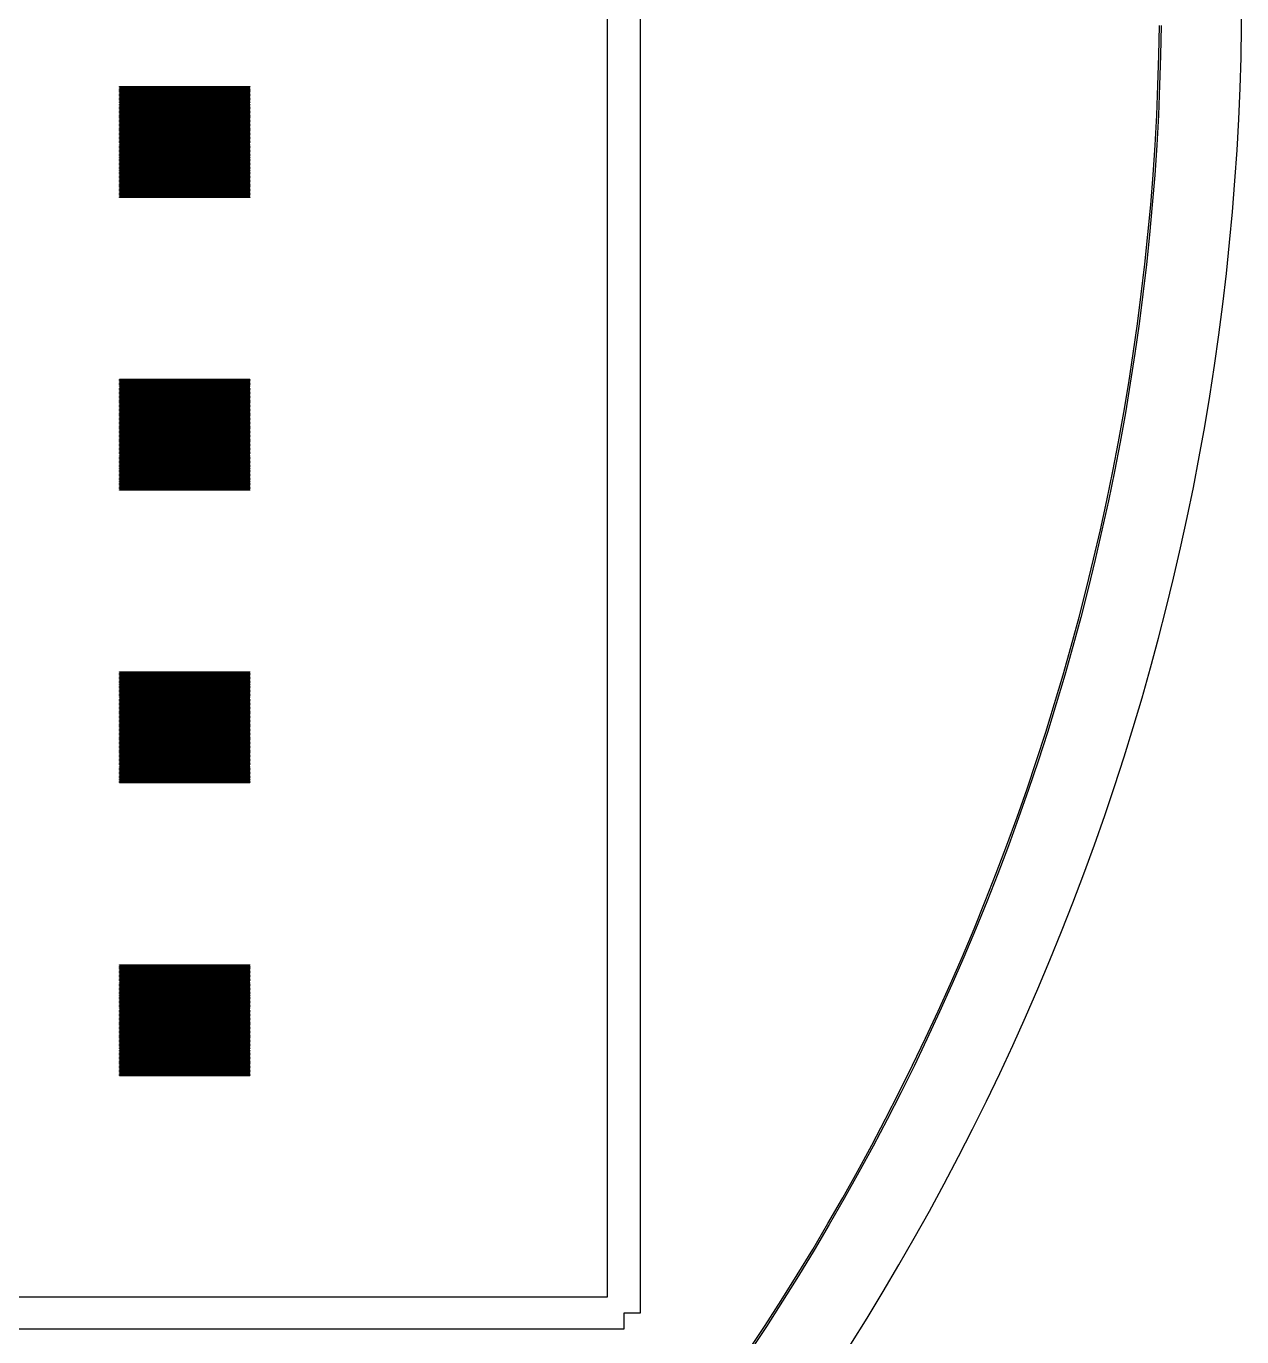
# Model space of a CAD drawing. Extents: x -18 to 132, y -42 to 114.
# Drawn here: x 94.13 to 131.5, y -5.23 to 35.06 of the extents above; entities that cross this region are included whole.
import ezdxf

# ---------------------------------------------------------------- set-up
doc = ezdxf.new("R2010")
doc.units = 0

msp = doc.modelspace()

# ---------------------------------------------------------------- linework, layer by layer
for p, q in [((113, 76.5), (113, -4.5)), ((112, -4), (112, 76)), ((131.494, 35.049), (131.5, 36)), ((128.952, 34.16), (128.969, 35.08)), ((129.019, 35.0793), (129.002, 34.1588)), ((131.477, 34.0981), (131.494, 35.049)), ((128.924, 33.2404), (128.952, 34.16)), ((129.002, 34.1588), (128.974, 33.2385)), ((131.447, 33.1474), (131.477, 34.0981)), ((97, 33.195), (97, 33.205)), ((97, 33.205), (101, 33.205)), ((101, 33.195), (97, 33.195)), ((97, 33.155), (97, 33.165)), ((97, 33.165), (101, 33.165)), ((101, 33.155), (97, 33.155)), ((97, 33.115), (97, 33.125)), ((97, 33.125), (101, 33.125)), ((101, 33.115), (97, 33.115)), ((97, 33.075), (97, 33.085)), ((97, 33.085), (101, 33.085)), ((101, 33.075), (97, 33.075)), ((97, 33.035), (97, 33.045)), ((97, 33.045), (101, 33.045)), ((101, 33.205), (101, 33.195)), ((101, 33.165), (101, 33.155)), ((101, 33.125), (101, 33.115)), ((101, 33.085), (101, 33.075)), ((101, 33.045), (101, 33.035)), ((128.885, 32.3212), (128.924, 33.2404)), ((128.974, 33.2385), (128.935, 32.3187)), ((131.407, 32.1973), (131.447, 33.1474)), ((101, 33.035), (97, 33.035)), ((97, 32.995), (97, 33.005)), ((97, 33.005), (101, 33.005)), ((101, 32.995), (97, 32.995)), ((97, 32.955), (97, 32.965)), ((97, 32.965), (101, 32.965)), ((101, 32.955), (97, 32.955)), ((97, 32.915), (97, 32.925)), ((97, 32.925), (101, 32.925)), ((101, 32.915), (97, 32.915)), ((97, 32.875), (97, 32.885)), ((97, 32.885), (101, 32.885)), ((101, 32.875), (97, 32.875)), ((97, 32.835), (97, 32.845)), ((97, 32.845), (101, 32.845)), ((101, 32.835), (97, 32.835)), ((97, 32.795), (97, 32.805)), ((97, 32.805), (101, 32.805)), ((101, 32.795), (97, 32.795)), ((97, 32.755), (97, 32.765)), ((97, 32.765), (101, 32.765)), ((101, 32.755), (97, 32.755)), ((97, 32.715), (97, 32.725)), ((97, 32.725), (101, 32.725)), ((101, 32.715), (97, 32.715)), ((97, 32.675), (97, 32.685)), ((97, 32.685), (101, 32.685)), ((101, 32.675), (97, 32.675)), ((97, 32.635), (97, 32.645)), ((97, 32.645), (101, 32.645)), ((101, 32.635), (97, 32.635)), ((101, 33.005), (101, 32.995)), ((101, 32.965), (101, 32.955)), ((101, 32.925), (101, 32.915)), ((101, 32.885), (101, 32.875)), ((101, 32.845), (101, 32.835)), ((101, 32.805), (101, 32.795)), ((101, 32.765), (101, 32.755)), ((101, 32.725), (101, 32.715)), ((101, 32.685), (101, 32.675)), ((101, 32.645), (101, 32.635)), ((97, 32.595), (97, 32.605)), ((97, 32.605), (101, 32.605)), ((101, 32.595), (97, 32.595)), ((97, 32.555), (97, 32.565)), ((97, 32.565), (101, 32.565)), ((101, 32.555), (97, 32.555)), ((97, 32.515), (97, 32.525)), ((97, 32.525), (101, 32.525)), ((101, 32.515), (97, 32.515)), ((97, 32.475), (97, 32.485)), ((97, 32.485), (101, 32.485)), ((101, 32.475), (97, 32.475)), ((97, 32.435), (97, 32.445)), ((97, 32.445), (101, 32.445)), ((101, 32.435), (97, 32.435)), ((97, 32.395), (97, 32.405)), ((97, 32.405), (101, 32.405)), ((101, 32.395), (97, 32.395)), ((97, 32.355), (97, 32.365)), ((97, 32.365), (101, 32.365)), ((101, 32.355), (97, 32.355)), ((97, 32.315), (97, 32.325)), ((97, 32.325), (101, 32.325)), ((101, 32.315), (97, 32.315)), ((97, 32.275), (97, 32.285)), ((97, 32.285), (101, 32.285)), ((101, 32.275), (97, 32.275)), ((97, 32.235), (97, 32.245)), ((97, 32.245), (101, 32.245)), ((101, 32.235), (97, 32.235)), ((101, 32.605), (101, 32.595)), ((101, 32.565), (101, 32.555)), ((101, 32.525), (101, 32.515)), ((101, 32.485), (101, 32.475)), ((101, 32.445), (101, 32.435)), ((101, 32.405), (101, 32.395)), ((101, 32.365), (101, 32.355)), ((101, 32.325), (101, 32.315)), ((101, 32.285), (101, 32.275)), ((101, 32.245), (101, 32.235)), ((128.834, 31.4025), (128.885, 32.3212)), ((128.935, 32.3187), (128.884, 31.3994)), ((97, 32.195), (97, 32.205)), ((97, 32.205), (101, 32.205)), ((101, 32.195), (97, 32.195)), ((97, 32.155), (97, 32.165)), ((97, 32.165), (101, 32.165)), ((101, 32.155), (97, 32.155)), ((97, 32.115), (97, 32.125)), ((97, 32.125), (101, 32.125)), ((101, 32.115), (97, 32.115)), ((97, 32.075), (97, 32.085)), ((97, 32.085), (101, 32.085)), ((101, 32.075), (97, 32.075)), ((97, 32.035), (97, 32.045)), ((97, 32.045), (101, 32.045)), ((101, 32.035), (97, 32.035)), ((97, 31.995), (97, 32.005)), ((97, 32.005), (101, 32.005)), ((101, 31.995), (97, 31.995)), ((97, 31.955), (97, 31.965)), ((97, 31.965), (101, 31.965)), ((101, 31.955), (97, 31.955)), ((97, 31.915), (97, 31.925)), ((97, 31.925), (101, 31.925)), ((101, 31.915), (97, 31.915)), ((97, 31.875), (97, 31.885)), ((97, 31.885), (101, 31.885)), ((101, 31.875), (97, 31.875)), ((97, 31.835), (97, 31.845)), ((97, 31.845), (101, 31.845)), ((101, 31.835), (97, 31.835)), ((101, 32.205), (101, 32.195)), ((101, 32.165), (101, 32.155)), ((101, 32.125), (101, 32.115)), ((101, 32.085), (101, 32.075)), ((101, 32.045), (101, 32.035)), ((101, 32.005), (101, 31.995)), ((101, 31.965), (101, 31.955)), ((101, 31.925), (101, 31.915)), ((101, 31.885), (101, 31.875)), ((101, 31.845), (101, 31.835)), ((131.354, 31.2477), (131.407, 32.1973)), ((97, 31.795), (97, 31.805)), ((97, 31.805), (101, 31.805)), ((101, 31.795), (97, 31.795)), ((97, 31.755), (97, 31.765)), ((97, 31.765), (101, 31.765)), ((101, 31.755), (97, 31.755)), ((97, 31.715), (97, 31.725)), ((97, 31.725), (101, 31.725)), ((101, 31.715), (97, 31.715)), ((97, 31.675), (97, 31.685)), ((97, 31.685), (101, 31.685)), ((101, 31.675), (97, 31.675)), ((97, 31.635), (97, 31.645)), ((97, 31.645), (101, 31.645)), ((101, 31.635), (97, 31.635)), ((97, 31.595), (97, 31.605)), ((97, 31.605), (101, 31.605)), ((101, 31.595), (97, 31.595)), ((97, 31.555), (97, 31.565)), ((97, 31.565), (101, 31.565)), ((101, 31.555), (97, 31.555)), ((97, 31.515), (97, 31.525)), ((97, 31.525), (101, 31.525)), ((101, 31.515), (97, 31.515)), ((97, 31.475), (97, 31.485)), ((97, 31.485), (101, 31.485)), ((101, 31.475), (97, 31.475)), ((97, 31.435), (97, 31.445)), ((97, 31.445), (101, 31.445)), ((101, 31.435), (97, 31.435)), ((101, 31.805), (101, 31.795)), ((101, 31.765), (101, 31.755)), ((101, 31.725), (101, 31.715)), ((101, 31.685), (101, 31.675)), ((101, 31.645), (101, 31.635)), ((101, 31.605), (101, 31.595)), ((101, 31.565), (101, 31.555)), ((101, 31.525), (101, 31.515)), ((101, 31.485), (101, 31.475)), ((101, 31.445), (101, 31.435)), ((97, 31.395), (97, 31.405)), ((97, 31.405), (101, 31.405)), ((101, 31.395), (97, 31.395)), ((97, 31.355), (97, 31.365)), ((97, 31.365), (101, 31.365)), ((101, 31.355), (97, 31.355)), ((97, 31.315), (97, 31.325)), ((97, 31.325), (101, 31.325)), ((101, 31.315), (97, 31.315)), ((97, 31.275), (97, 31.285)), ((97, 31.285), (101, 31.285)), ((101, 31.275), (97, 31.275)), ((97, 31.235), (97, 31.245)), ((97, 31.245), (101, 31.245)), ((101, 31.235), (97, 31.235)), ((97, 31.195), (97, 31.205)), ((97, 31.205), (101, 31.205)), ((101, 31.195), (97, 31.195)), ((97, 31.155), (97, 31.165)), ((97, 31.165), (101, 31.165)), ((101, 31.155), (97, 31.155)), ((97, 31.115), (97, 31.125)), ((97, 31.125), (101, 31.125)), ((101, 31.115), (97, 31.115)), ((97, 31.075), (97, 31.085)), ((97, 31.085), (101, 31.085)), ((101, 31.075), (97, 31.075)), ((97, 31.035), (97, 31.045)), ((97, 31.045), (101, 31.045)), ((101, 31.035), (97, 31.035)), ((101, 31.405), (101, 31.395)), ((101, 31.365), (101, 31.355)), ((101, 31.325), (101, 31.315)), ((101, 31.285), (101, 31.275)), ((101, 31.245), (101, 31.235)), ((101, 31.205), (101, 31.195)), ((101, 31.165), (101, 31.155)), ((101, 31.125), (101, 31.115)), ((101, 31.085), (101, 31.075)), ((101, 31.045), (101, 31.035)), ((128.772, 30.4845), (128.834, 31.4025)), ((128.884, 31.3994), (128.822, 30.4808)), ((131.29, 30.2988), (131.354, 31.2477)), ((97, 30.995), (97, 31.005)), ((97, 31.005), (101, 31.005)), ((101, 30.995), (97, 30.995)), ((97, 30.955), (97, 30.965)), ((97, 30.965), (101, 30.965)), ((101, 30.955), (97, 30.955)), ((97, 30.915), (97, 30.925)), ((97, 30.925), (101, 30.925)), ((101, 30.915), (97, 30.915)), ((97, 30.875), (97, 30.885)), ((97, 30.885), (101, 30.885)), ((101, 30.875), (97, 30.875)), ((97, 30.835), (97, 30.845)), ((97, 30.845), (101, 30.845)), ((101, 30.835), (97, 30.835)), ((97, 30.795), (97, 30.805)), ((97, 30.805), (101, 30.805)), ((101, 30.795), (97, 30.795)), ((97, 30.755), (97, 30.765)), ((97, 30.765), (101, 30.765)), ((101, 30.755), (97, 30.755)), ((97, 30.715), (97, 30.725)), ((97, 30.725), (101, 30.725)), ((101, 30.715), (97, 30.715)), ((97, 30.675), (97, 30.685)), ((97, 30.685), (101, 30.685)), ((101, 30.675), (97, 30.675)), ((97, 30.635), (97, 30.645)), ((97, 30.645), (101, 30.645)), ((101, 30.635), (97, 30.635)), ((101, 31.005), (101, 30.995)), ((101, 30.965), (101, 30.955)), ((101, 30.925), (101, 30.915)), ((101, 30.885), (101, 30.875)), ((101, 30.845), (101, 30.835)), ((101, 30.805), (101, 30.795)), ((101, 30.765), (101, 30.755)), ((101, 30.725), (101, 30.715)), ((101, 30.685), (101, 30.675)), ((101, 30.645), (101, 30.635)), ((97, 30.595), (97, 30.605)), ((97, 30.605), (101, 30.605)), ((101, 30.595), (97, 30.595)), ((97, 30.555), (97, 30.565)), ((97, 30.565), (101, 30.565)), ((101, 30.555), (97, 30.555)), ((97, 30.515), (97, 30.525)), ((97, 30.525), (101, 30.525)), ((101, 30.515), (97, 30.515)), ((97, 30.475), (97, 30.485)), ((97, 30.485), (101, 30.485)), ((101, 30.475), (97, 30.475)), ((97, 30.435), (97, 30.445)), ((97, 30.445), (101, 30.445)), ((101, 30.435), (97, 30.435)), ((97, 30.395), (97, 30.405)), ((97, 30.405), (101, 30.405)), ((101, 30.395), (97, 30.395)), ((97, 30.355), (97, 30.365)), ((97, 30.365), (101, 30.365)), ((101, 30.355), (97, 30.355)), ((97, 30.315), (97, 30.325)), ((97, 30.325), (101, 30.325)), ((101, 30.315), (97, 30.315)), ((97, 30.275), (97, 30.285)), ((97, 30.285), (101, 30.285)), ((101, 30.275), (97, 30.275)), ((97, 30.235), (97, 30.245)), ((97, 30.245), (101, 30.245)), ((101, 30.235), (97, 30.235)), ((101, 30.605), (101, 30.595)), ((101, 30.565), (101, 30.555)), ((101, 30.525), (101, 30.515)), ((101, 30.485), (101, 30.475)), ((101, 30.445), (101, 30.435)), ((101, 30.405), (101, 30.395)), ((101, 30.365), (101, 30.355)), ((101, 30.325), (101, 30.315)), ((101, 30.285), (101, 30.275)), ((101, 30.245), (101, 30.235)), ((128.699, 29.5674), (128.772, 30.4845)), ((128.822, 30.4808), (128.748, 29.5631)), ((131.214, 29.3507), (131.29, 30.2988)), ((97, 30.195), (97, 30.205)), ((97, 30.205), (101, 30.205)), ((101, 30.195), (97, 30.195)), ((97, 30.155), (97, 30.165)), ((97, 30.165), (101, 30.165)), ((101, 30.155), (97, 30.155)), ((97, 30.115), (97, 30.125)), ((97, 30.125), (101, 30.125)), ((101, 30.115), (97, 30.115)), ((97, 30.075), (97, 30.085)), ((97, 30.085), (101, 30.085)), ((101, 30.075), (97, 30.075)), ((97, 30.035), (97, 30.045)), ((97, 30.045), (101, 30.045)), ((101, 30.035), (97, 30.035)), ((97, 29.995), (97, 30.005)), ((97, 30.005), (101, 30.005)), ((101, 29.995), (97, 29.995)), ((97, 29.955), (97, 29.965)), ((97, 29.965), (101, 29.965)), ((101, 29.955), (97, 29.955)), ((97, 29.915), (97, 29.925)), ((97, 29.925), (101, 29.925)), ((101, 29.915), (97, 29.915)), ((97, 29.875), (97, 29.885)), ((97, 29.885), (101, 29.885)), ((101, 29.875), (97, 29.875)), ((97, 29.835), (97, 29.845)), ((97, 29.845), (101, 29.845)), ((101, 29.835), (97, 29.835)), ((101, 30.205), (101, 30.195)), ((101, 30.165), (101, 30.155)), ((101, 30.125), (101, 30.115)), ((101, 30.085), (101, 30.075)), ((101, 30.045), (101, 30.035)), ((101, 30.005), (101, 29.995)), ((101, 29.965), (101, 29.955)), ((101, 29.925), (101, 29.915)), ((101, 29.885), (101, 29.875)), ((101, 29.845), (101, 29.835)), ((97, 29.795), (97, 29.805)), ((97, 29.805), (101, 29.805)), ((101, 29.795), (97, 29.795)), ((101, 29.805), (101, 29.795)), ((128.614, 28.6512), (128.699, 29.5674)), ((128.748, 29.5631), (128.664, 28.6463)), ((131.127, 28.4037), (131.214, 29.3507)), ((128.518, 27.7361), (128.614, 28.6512)), ((128.664, 28.6463), (128.568, 27.7306)), ((131.028, 27.4578), (131.127, 28.4037)), ((128.411, 26.8223), (128.518, 27.7361)), ((128.568, 27.7306), (128.461, 26.8161)), ((130.917, 26.5132), (131.028, 27.4578)), ((128.293, 25.9098), (128.411, 26.8223)), ((128.461, 26.8161), (128.342, 25.9031)), ((130.795, 25.57), (130.917, 26.5132)), ((128.163, 24.9989), (128.293, 25.9098)), ((128.342, 25.9031), (128.213, 24.9915)), ((130.661, 24.6284), (130.795, 25.57)), ((128.023, 24.0896), (128.163, 24.9989)), ((128.213, 24.9915), (128.072, 24.0817)), ((130.516, 23.6885), (130.661, 24.6284)), ((97, 24.195), (97, 24.205)), ((97, 24.205), (101, 24.205)), ((101, 24.195), (97, 24.195)), ((101, 24.205), (101, 24.195)), ((97, 24.155), (97, 24.165)), ((97, 24.165), (101, 24.165)), ((101, 24.155), (97, 24.155)), ((97, 24.115), (97, 24.125)), ((97, 24.125), (101, 24.125)), ((101, 24.115), (97, 24.115)), ((97, 24.075), (97, 24.085)), ((97, 24.085), (101, 24.085)), ((101, 24.075), (97, 24.075)), ((97, 24.035), (97, 24.045)), ((97, 24.045), (101, 24.045)), ((101, 24.035), (97, 24.035)), ((97, 23.995), (97, 24.005)), ((97, 24.005), (101, 24.005)), ((101, 23.995), (97, 23.995)), ((97, 23.955), (97, 23.965)), ((97, 23.965), (101, 23.965)), ((101, 23.955), (97, 23.955)), ((97, 23.915), (97, 23.925)), ((97, 23.925), (101, 23.925)), ((101, 23.915), (97, 23.915)), ((97, 23.875), (97, 23.885)), ((97, 23.885), (101, 23.885)), ((101, 23.875), (97, 23.875)), ((97, 23.835), (97, 23.845)), ((97, 23.845), (101, 23.845)), ((101, 23.835), (97, 23.835)), ((97, 23.795), (97, 23.805)), ((97, 23.805), (101, 23.805)), ((101, 23.795), (97, 23.795)), ((101, 24.165), (101, 24.155)), ((101, 24.125), (101, 24.115)), ((101, 24.085), (101, 24.075)), ((101, 24.045), (101, 24.035)), ((101, 24.005), (101, 23.995)), ((101, 23.965), (101, 23.955)), ((101, 23.925), (101, 23.915)), ((101, 23.885), (101, 23.875)), ((101, 23.845), (101, 23.835)), ((101, 23.805), (101, 23.795)), ((127.871, 23.1821), (128.023, 24.0896)), ((128.072, 24.0817), (127.92, 23.1736)), ((97, 23.755), (97, 23.765)), ((97, 23.765), (101, 23.765)), ((101, 23.755), (97, 23.755)), ((97, 23.715), (97, 23.725)), ((97, 23.725), (101, 23.725)), ((101, 23.715), (97, 23.715)), ((97, 23.675), (97, 23.685)), ((97, 23.685), (101, 23.685)), ((101, 23.675), (97, 23.675)), ((97, 23.635), (97, 23.645)), ((97, 23.645), (101, 23.645)), ((101, 23.635), (97, 23.635)), ((97, 23.595), (97, 23.605)), ((97, 23.605), (101, 23.605)), ((101, 23.595), (97, 23.595)), ((97, 23.555), (97, 23.565)), ((97, 23.565), (101, 23.565)), ((101, 23.555), (97, 23.555)), ((97, 23.515), (97, 23.525)), ((97, 23.525), (101, 23.525)), ((101, 23.515), (97, 23.515)), ((97, 23.475), (97, 23.485)), ((97, 23.485), (101, 23.485)), ((101, 23.475), (97, 23.475)), ((97, 23.435), (97, 23.445)), ((97, 23.445), (101, 23.445)), ((101, 23.435), (97, 23.435)), ((97, 23.395), (97, 23.405)), ((97, 23.405), (101, 23.405)), ((101, 23.395), (97, 23.395)), ((101, 23.765), (101, 23.755)), ((101, 23.725), (101, 23.715)), ((101, 23.685), (101, 23.675)), ((101, 23.645), (101, 23.635)), ((101, 23.605), (101, 23.595)), ((101, 23.565), (101, 23.555)), ((101, 23.525), (101, 23.515)), ((101, 23.485), (101, 23.475)), ((101, 23.445), (101, 23.435)), ((101, 23.405), (101, 23.395)), ((130.359, 22.7505), (130.516, 23.6885)), ((97, 23.355), (97, 23.365)), ((97, 23.365), (101, 23.365)), ((101, 23.355), (97, 23.355)), ((97, 23.315), (97, 23.325)), ((97, 23.325), (101, 23.325)), ((101, 23.315), (97, 23.315)), ((97, 23.275), (97, 23.285)), ((97, 23.285), (101, 23.285)), ((101, 23.275), (97, 23.275)), ((97, 23.235), (97, 23.245)), ((97, 23.245), (101, 23.245)), ((101, 23.235), (97, 23.235)), ((97, 23.195), (97, 23.205)), ((97, 23.205), (101, 23.205)), ((101, 23.195), (97, 23.195)), ((97, 23.155), (97, 23.165)), ((97, 23.165), (101, 23.165)), ((101, 23.155), (97, 23.155)), ((97, 23.115), (97, 23.125)), ((97, 23.125), (101, 23.125)), ((101, 23.115), (97, 23.115)), ((97, 23.075), (97, 23.085)), ((97, 23.085), (101, 23.085)), ((101, 23.075), (97, 23.075)), ((97, 23.035), (97, 23.045)), ((97, 23.045), (101, 23.045)), ((101, 23.035), (97, 23.035)), ((97, 22.995), (97, 23.005)), ((97, 23.005), (101, 23.005)), ((101, 22.995), (97, 22.995)), ((97, 22.955), (97, 22.965)), ((97, 22.965), (101, 22.965)), ((101, 23.365), (101, 23.355)), ((101, 23.325), (101, 23.315)), ((101, 23.285), (101, 23.275)), ((101, 23.245), (101, 23.235)), ((101, 23.205), (101, 23.195)), ((101, 23.165), (101, 23.155)), ((101, 23.125), (101, 23.115)), ((101, 23.085), (101, 23.075)), ((101, 23.045), (101, 23.035)), ((101, 23.005), (101, 22.995)), ((101, 22.965), (101, 22.955)), ((127.708, 22.2766), (127.871, 23.1821)), ((127.92, 23.1736), (127.757, 22.2674)), ((101, 22.955), (97, 22.955)), ((97, 22.915), (97, 22.925)), ((97, 22.925), (101, 22.925)), ((101, 22.915), (97, 22.915)), ((97, 22.875), (97, 22.885)), ((97, 22.885), (101, 22.885)), ((101, 22.875), (97, 22.875)), ((97, 22.835), (97, 22.845)), ((97, 22.845), (101, 22.845)), ((101, 22.835), (97, 22.835)), ((97, 22.795), (97, 22.805)), ((97, 22.805), (101, 22.805)), ((101, 22.795), (97, 22.795)), ((97, 22.755), (97, 22.765)), ((97, 22.765), (101, 22.765)), ((101, 22.755), (97, 22.755)), ((97, 22.715), (97, 22.725)), ((97, 22.725), (101, 22.725)), ((101, 22.715), (97, 22.715)), ((97, 22.675), (97, 22.685)), ((97, 22.685), (101, 22.685)), ((101, 22.675), (97, 22.675)), ((97, 22.635), (97, 22.645)), ((97, 22.645), (101, 22.645)), ((101, 22.635), (97, 22.635)), ((97, 22.595), (97, 22.605)), ((97, 22.605), (101, 22.605)), ((101, 22.595), (97, 22.595)), ((97, 22.555), (97, 22.565)), ((97, 22.565), (101, 22.565)), ((101, 22.925), (101, 22.915)), ((101, 22.885), (101, 22.875)), ((101, 22.845), (101, 22.835)), ((101, 22.805), (101, 22.795)), ((101, 22.765), (101, 22.755)), ((101, 22.725), (101, 22.715)), ((101, 22.685), (101, 22.675)), ((101, 22.645), (101, 22.635)), ((101, 22.605), (101, 22.595)), ((101, 22.565), (101, 22.555)), ((130.191, 21.8144), (130.359, 22.7505)), ((101, 22.555), (97, 22.555)), ((97, 22.515), (97, 22.525)), ((97, 22.525), (101, 22.525)), ((101, 22.515), (97, 22.515)), ((97, 22.475), (97, 22.485)), ((97, 22.485), (101, 22.485)), ((101, 22.475), (97, 22.475)), ((97, 22.435), (97, 22.445)), ((97, 22.445), (101, 22.445)), ((101, 22.435), (97, 22.435)), ((97, 22.395), (97, 22.405)), ((97, 22.405), (101, 22.405)), ((101, 22.395), (97, 22.395)), ((97, 22.355), (97, 22.365)), ((97, 22.365), (101, 22.365)), ((101, 22.355), (97, 22.355)), ((97, 22.315), (97, 22.325)), ((97, 22.325), (101, 22.325)), ((101, 22.315), (97, 22.315)), ((97, 22.275), (97, 22.285)), ((97, 22.285), (101, 22.285)), ((101, 22.275), (97, 22.275)), ((97, 22.235), (97, 22.245)), ((97, 22.245), (101, 22.245)), ((101, 22.235), (97, 22.235)), ((97, 22.195), (97, 22.205)), ((97, 22.205), (101, 22.205)), ((101, 22.195), (97, 22.195)), ((97, 22.155), (97, 22.165)), ((97, 22.165), (101, 22.165)), ((101, 22.525), (101, 22.515)), ((101, 22.485), (101, 22.475)), ((101, 22.445), (101, 22.435)), ((101, 22.405), (101, 22.395)), ((101, 22.365), (101, 22.355)), ((101, 22.325), (101, 22.315)), ((101, 22.285), (101, 22.275)), ((101, 22.245), (101, 22.235)), ((101, 22.205), (101, 22.195)), ((101, 22.165), (101, 22.155)), ((127.534, 21.3731), (127.708, 22.2766)), ((127.757, 22.2674), (127.583, 21.3634)), ((101, 22.155), (97, 22.155)), ((97, 22.115), (97, 22.125)), ((97, 22.125), (101, 22.125)), ((101, 22.115), (97, 22.115)), ((97, 22.075), (97, 22.085)), ((97, 22.085), (101, 22.085)), ((101, 22.075), (97, 22.075)), ((97, 22.035), (97, 22.045)), ((97, 22.045), (101, 22.045)), ((101, 22.035), (97, 22.035)), ((97, 21.995), (97, 22.005)), ((97, 22.005), (101, 22.005)), ((101, 21.995), (97, 21.995)), ((97, 21.955), (97, 21.965)), ((97, 21.965), (101, 21.965)), ((101, 21.955), (97, 21.955)), ((97, 21.915), (97, 21.925)), ((97, 21.925), (101, 21.925)), ((101, 21.915), (97, 21.915)), ((97, 21.875), (97, 21.885)), ((97, 21.885), (101, 21.885)), ((101, 21.875), (97, 21.875)), ((97, 21.835), (97, 21.845)), ((97, 21.845), (101, 21.845)), ((101, 21.835), (97, 21.835)), ((97, 21.795), (97, 21.805)), ((97, 21.805), (101, 21.805)), ((101, 21.795), (97, 21.795)), ((97, 21.755), (97, 21.765)), ((97, 21.765), (101, 21.765)), ((101, 21.755), (97, 21.755)), ((101, 22.125), (101, 22.115)), ((101, 22.085), (101, 22.075)), ((101, 22.045), (101, 22.035)), ((101, 22.005), (101, 21.995)), ((101, 21.965), (101, 21.955)), ((101, 21.925), (101, 21.915)), ((101, 21.885), (101, 21.875)), ((101, 21.845), (101, 21.835)), ((101, 21.805), (101, 21.795)), ((101, 21.765), (101, 21.755)), ((130.011, 20.8805), (130.191, 21.8144)), ((97, 21.715), (97, 21.725)), ((97, 21.725), (101, 21.725)), ((101, 21.715), (97, 21.715)), ((97, 21.675), (97, 21.685)), ((97, 21.685), (101, 21.685)), ((101, 21.675), (97, 21.675)), ((97, 21.635), (97, 21.645)), ((97, 21.645), (101, 21.645)), ((101, 21.635), (97, 21.635)), ((97, 21.595), (97, 21.605)), ((97, 21.605), (101, 21.605)), ((101, 21.595), (97, 21.595)), ((97, 21.555), (97, 21.565)), ((97, 21.565), (101, 21.565)), ((101, 21.555), (97, 21.555)), ((97, 21.515), (97, 21.525)), ((97, 21.525), (101, 21.525)), ((101, 21.515), (97, 21.515)), ((97, 21.475), (97, 21.485)), ((97, 21.485), (101, 21.485)), ((101, 21.475), (97, 21.475)), ((97, 21.435), (97, 21.445)), ((97, 21.445), (101, 21.445)), ((101, 21.435), (97, 21.435)), ((97, 21.395), (97, 21.405)), ((97, 21.405), (101, 21.405)), ((101, 21.395), (97, 21.395)), ((97, 21.355), (97, 21.365)), ((97, 21.365), (101, 21.365)), ((101, 21.355), (97, 21.355)), ((101, 21.725), (101, 21.715)), ((101, 21.685), (101, 21.675)), ((101, 21.645), (101, 21.635)), ((101, 21.605), (101, 21.595)), ((101, 21.565), (101, 21.555)), ((101, 21.525), (101, 21.515)), ((101, 21.485), (101, 21.475)), ((101, 21.445), (101, 21.435)), ((101, 21.405), (101, 21.395)), ((101, 21.365), (101, 21.355)), ((127.349, 20.4718), (127.534, 21.3731)), ((127.583, 21.3634), (127.398, 20.4615)), ((97, 21.315), (97, 21.325)), ((97, 21.325), (101, 21.325)), ((101, 21.315), (97, 21.315)), ((97, 21.275), (97, 21.285)), ((97, 21.285), (101, 21.285)), ((101, 21.275), (97, 21.275)), ((97, 21.235), (97, 21.245)), ((97, 21.245), (101, 21.245)), ((101, 21.235), (97, 21.235)), ((97, 21.195), (97, 21.205)), ((97, 21.205), (101, 21.205)), ((101, 21.195), (97, 21.195)), ((97, 21.155), (97, 21.165)), ((97, 21.165), (101, 21.165)), ((101, 21.155), (97, 21.155)), ((97, 21.115), (97, 21.125)), ((97, 21.125), (101, 21.125)), ((101, 21.115), (97, 21.115)), ((97, 21.075), (97, 21.085)), ((97, 21.085), (101, 21.085)), ((101, 21.075), (97, 21.075)), ((97, 21.035), (97, 21.045)), ((97, 21.045), (101, 21.045)), ((101, 21.035), (97, 21.035)), ((97, 20.995), (97, 21.005)), ((97, 21.005), (101, 21.005)), ((101, 20.995), (97, 20.995)), ((97, 20.955), (97, 20.965)), ((97, 20.965), (101, 20.965)), ((101, 20.955), (97, 20.955)), ((101, 21.325), (101, 21.315)), ((101, 21.285), (101, 21.275)), ((101, 21.245), (101, 21.235)), ((101, 21.205), (101, 21.195)), ((101, 21.165), (101, 21.155)), ((101, 21.125), (101, 21.115)), ((101, 21.085), (101, 21.075)), ((101, 21.045), (101, 21.035)), ((101, 21.005), (101, 20.995)), ((101, 20.965), (101, 20.955)), ((97, 20.915), (97, 20.925)), ((97, 20.925), (101, 20.925)), ((101, 20.915), (97, 20.915)), ((97, 20.875), (97, 20.885)), ((97, 20.885), (101, 20.885)), ((101, 20.875), (97, 20.875)), ((97, 20.835), (97, 20.845)), ((97, 20.845), (101, 20.845)), ((101, 20.835), (97, 20.835)), ((97, 20.795), (97, 20.805)), ((97, 20.805), (101, 20.805)), ((101, 20.795), (97, 20.795)), ((101, 20.925), (101, 20.915)), ((101, 20.885), (101, 20.875)), ((101, 20.845), (101, 20.835)), ((101, 20.805), (101, 20.795)), ((129.82, 19.9489), (130.011, 20.8805)), ((127.153, 19.5729), (127.349, 20.4718)), ((127.398, 20.4615), (127.202, 19.5619)), ((129.617, 19.0197), (129.82, 19.9489)), ((126.946, 18.6764), (127.153, 19.5729)), ((127.202, 19.5619), (126.995, 18.6649)), ((129.403, 18.093), (129.617, 19.0197)), ((126.728, 17.7826), (126.946, 18.6764)), ((126.995, 18.6649), (126.777, 17.7704)), ((126.499, 16.8914), (126.728, 17.7826)), ((126.777, 17.7704), (126.547, 16.8787)), ((129.177, 17.169), (129.403, 18.093)), ((128.941, 16.2479), (129.177, 17.169)), ((126.259, 16.0032), (126.499, 16.8914)), ((126.547, 16.8787), (126.307, 15.9899)), ((128.693, 15.3298), (128.941, 16.2479)), ((126.008, 15.118), (126.259, 16.0032)), ((126.307, 15.9899), (126.056, 15.1041)), ((128.433, 14.4147), (128.693, 15.3298)), ((97, 15.195), (97, 15.205)), ((97, 15.205), (101, 15.205)), ((101, 15.195), (97, 15.195)), ((97, 15.155), (97, 15.165)), ((97, 15.165), (101, 15.165)), ((101, 15.155), (97, 15.155)), ((97, 15.115), (97, 15.125)), ((97, 15.125), (101, 15.125)), ((101, 15.115), (97, 15.115)), ((97, 15.075), (97, 15.085)), ((97, 15.085), (101, 15.085)), ((101, 15.075), (97, 15.075)), ((97, 15.035), (97, 15.045)), ((97, 15.045), (101, 15.045)), ((101, 15.035), (97, 15.035)), ((97, 14.995), (97, 15.005)), ((97, 15.005), (101, 15.005)), ((101, 14.995), (97, 14.995)), ((97, 14.955), (97, 14.965)), ((97, 14.965), (101, 14.965)), ((101, 14.955), (97, 14.955)), ((97, 14.915), (97, 14.925)), ((97, 14.925), (101, 14.925)), ((101, 14.915), (97, 14.915)), ((101, 15.205), (101, 15.195)), ((101, 15.165), (101, 15.155)), ((101, 15.125), (101, 15.115)), ((101, 15.085), (101, 15.075)), ((101, 15.045), (101, 15.035)), ((101, 15.005), (101, 14.995)), ((101, 14.965), (101, 14.955)), ((101, 14.925), (101, 14.915)), ((125.747, 14.2359), (126.008, 15.118)), ((126.056, 15.1041), (125.794, 14.2214)), ((97, 14.875), (97, 14.885)), ((97, 14.885), (101, 14.885)), ((101, 14.875), (97, 14.875)), ((97, 14.835), (97, 14.845)), ((97, 14.845), (101, 14.845)), ((101, 14.835), (97, 14.835)), ((97, 14.795), (97, 14.805)), ((97, 14.805), (101, 14.805)), ((101, 14.795), (97, 14.795)), ((97, 14.755), (97, 14.765)), ((97, 14.765), (101, 14.765)), ((101, 14.755), (97, 14.755)), ((97, 14.715), (97, 14.725)), ((97, 14.725), (101, 14.725)), ((101, 14.715), (97, 14.715)), ((97, 14.675), (97, 14.685)), ((97, 14.685), (101, 14.685)), ((101, 14.675), (97, 14.675)), ((97, 14.635), (97, 14.645)), ((97, 14.645), (101, 14.645)), ((101, 14.635), (97, 14.635)), ((97, 14.595), (97, 14.605)), ((97, 14.605), (101, 14.605)), ((101, 14.595), (97, 14.595)), ((97, 14.555), (97, 14.565)), ((97, 14.565), (101, 14.565)), ((101, 14.555), (97, 14.555)), ((97, 14.515), (97, 14.525)), ((97, 14.525), (101, 14.525)), ((101, 14.515), (97, 14.515)), ((101, 14.885), (101, 14.875)), ((101, 14.845), (101, 14.835)), ((101, 14.805), (101, 14.795)), ((101, 14.765), (101, 14.755)), ((101, 14.725), (101, 14.715)), ((101, 14.685), (101, 14.675)), ((101, 14.645), (101, 14.635)), ((101, 14.605), (101, 14.595)), ((101, 14.565), (101, 14.555)), ((101, 14.525), (101, 14.515)), ((97, 14.475), (97, 14.485)), ((97, 14.485), (101, 14.485)), ((101, 14.475), (97, 14.475)), ((97, 14.435), (97, 14.445)), ((97, 14.445), (101, 14.445)), ((101, 14.435), (97, 14.435)), ((97, 14.395), (97, 14.405)), ((97, 14.405), (101, 14.405)), ((101, 14.395), (97, 14.395)), ((97, 14.355), (97, 14.365)), ((97, 14.365), (101, 14.365)), ((101, 14.355), (97, 14.355)), ((97, 14.315), (97, 14.325)), ((97, 14.325), (101, 14.325)), ((101, 14.315), (97, 14.315)), ((97, 14.275), (97, 14.285)), ((97, 14.285), (101, 14.285)), ((101, 14.275), (97, 14.275)), ((97, 14.235), (97, 14.245)), ((97, 14.245), (101, 14.245)), ((101, 14.235), (97, 14.235)), ((97, 14.195), (97, 14.205)), ((97, 14.205), (101, 14.205)), ((101, 14.195), (97, 14.195)), ((97, 14.155), (97, 14.165)), ((97, 14.165), (101, 14.165)), ((101, 14.155), (97, 14.155)), ((97, 14.115), (97, 14.125)), ((97, 14.125), (101, 14.125)), ((101, 14.115), (97, 14.115)), ((101, 14.485), (101, 14.475)), ((101, 14.445), (101, 14.435)), ((101, 14.405), (101, 14.395)), ((101, 14.365), (101, 14.355)), ((101, 14.325), (101, 14.315)), ((101, 14.285), (101, 14.275)), ((101, 14.245), (101, 14.235)), ((101, 14.205), (101, 14.195)), ((101, 14.165), (101, 14.155)), ((101, 14.125), (101, 14.115)), ((125.474, 13.3571), (125.747, 14.2359)), ((125.794, 14.2214), (125.522, 13.342)), ((128.163, 13.5029), (128.433, 14.4147)), ((97, 14.075), (97, 14.085)), ((97, 14.085), (101, 14.085)), ((101, 14.075), (97, 14.075)), ((97, 14.035), (97, 14.045)), ((97, 14.045), (101, 14.045)), ((101, 14.035), (97, 14.035)), ((97, 13.995), (97, 14.005)), ((97, 14.005), (101, 14.005)), ((101, 13.995), (97, 13.995)), ((97, 13.955), (97, 13.965)), ((97, 13.965), (101, 13.965)), ((101, 13.955), (97, 13.955)), ((97, 13.915), (97, 13.925)), ((97, 13.925), (101, 13.925)), ((101, 13.915), (97, 13.915)), ((97, 13.875), (97, 13.885)), ((97, 13.885), (101, 13.885)), ((101, 13.875), (97, 13.875)), ((97, 13.835), (97, 13.845)), ((97, 13.845), (101, 13.845)), ((101, 13.835), (97, 13.835)), ((97, 13.795), (97, 13.805)), ((97, 13.805), (101, 13.805)), ((101, 13.795), (97, 13.795)), ((97, 13.755), (97, 13.765)), ((97, 13.765), (101, 13.765)), ((101, 13.755), (97, 13.755)), ((97, 13.715), (97, 13.725)), ((97, 13.725), (101, 13.725)), ((101, 13.715), (97, 13.715)), ((101, 14.085), (101, 14.075)), ((101, 14.045), (101, 14.035)), ((101, 14.005), (101, 13.995)), ((101, 13.965), (101, 13.955)), ((101, 13.925), (101, 13.915)), ((101, 13.885), (101, 13.875)), ((101, 13.845), (101, 13.835)), ((101, 13.805), (101, 13.795)), ((101, 13.765), (101, 13.755)), ((101, 13.725), (101, 13.715)), ((97, 13.675), (97, 13.685)), ((97, 13.685), (101, 13.685)), ((101, 13.675), (97, 13.675)), ((97, 13.635), (97, 13.645)), ((97, 13.645), (101, 13.645)), ((101, 13.635), (97, 13.635)), ((97, 13.595), (97, 13.605)), ((97, 13.605), (101, 13.605)), ((101, 13.595), (97, 13.595)), ((97, 13.555), (97, 13.565)), ((97, 13.565), (101, 13.565)), ((101, 13.555), (97, 13.555)), ((97, 13.515), (97, 13.525)), ((97, 13.525), (101, 13.525)), ((101, 13.515), (97, 13.515)), ((97, 13.475), (97, 13.485)), ((97, 13.485), (101, 13.485)), ((101, 13.475), (97, 13.475)), ((97, 13.435), (97, 13.445)), ((97, 13.445), (101, 13.445)), ((101, 13.435), (97, 13.435)), ((97, 13.395), (97, 13.405)), ((97, 13.405), (101, 13.405)), ((101, 13.395), (97, 13.395)), ((97, 13.355), (97, 13.365)), ((97, 13.365), (101, 13.365)), ((101, 13.355), (97, 13.355)), ((97, 13.315), (97, 13.325)), ((97, 13.325), (101, 13.325)), ((101, 13.315), (97, 13.315)), ((101, 13.685), (101, 13.675)), ((101, 13.645), (101, 13.635)), ((101, 13.605), (101, 13.595)), ((101, 13.565), (101, 13.555)), ((101, 13.525), (101, 13.515)), ((101, 13.485), (101, 13.475)), ((101, 13.445), (101, 13.435)), ((101, 13.405), (101, 13.395)), ((101, 13.365), (101, 13.355)), ((101, 13.325), (101, 13.315)), ((125.191, 12.4817), (125.474, 13.3571)), ((125.522, 13.342), (125.238, 12.466)), ((127.881, 12.5945), (128.163, 13.5029)), ((97, 13.275), (97, 13.285)), ((97, 13.285), (101, 13.285)), ((101, 13.275), (97, 13.275)), ((97, 13.235), (97, 13.245)), ((97, 13.245), (101, 13.245)), ((101, 13.235), (97, 13.235)), ((97, 13.195), (97, 13.205)), ((97, 13.205), (101, 13.205)), ((101, 13.195), (97, 13.195)), ((97, 13.155), (97, 13.165)), ((97, 13.165), (101, 13.165)), ((101, 13.155), (97, 13.155)), ((97, 13.115), (97, 13.125)), ((97, 13.125), (101, 13.125)), ((101, 13.115), (97, 13.115)), ((97, 13.075), (97, 13.085)), ((97, 13.085), (101, 13.085)), ((101, 13.075), (97, 13.075)), ((97, 13.035), (97, 13.045)), ((97, 13.045), (101, 13.045)), ((101, 13.035), (97, 13.035)), ((97, 12.995), (97, 13.005)), ((97, 13.005), (101, 13.005)), ((101, 12.995), (97, 12.995)), ((97, 12.955), (97, 12.965)), ((97, 12.965), (101, 12.965)), ((101, 12.955), (97, 12.955)), ((97, 12.915), (97, 12.925)), ((97, 12.925), (101, 12.925)), ((101, 12.915), (97, 12.915)), ((101, 13.285), (101, 13.275)), ((101, 13.245), (101, 13.235)), ((101, 13.205), (101, 13.195)), ((101, 13.165), (101, 13.155)), ((101, 13.125), (101, 13.115)), ((101, 13.085), (101, 13.075)), ((101, 13.045), (101, 13.035)), ((101, 13.005), (101, 12.995)), ((101, 12.965), (101, 12.955)), ((101, 12.925), (101, 12.915)), ((97, 12.875), (97, 12.885)), ((97, 12.885), (101, 12.885)), ((101, 12.875), (97, 12.875)), ((97, 12.835), (97, 12.845)), ((97, 12.845), (101, 12.845)), ((101, 12.835), (97, 12.835)), ((97, 12.795), (97, 12.805)), ((97, 12.805), (101, 12.805)), ((101, 12.795), (97, 12.795)), ((97, 12.755), (97, 12.765)), ((97, 12.765), (101, 12.765)), ((101, 12.755), (97, 12.755)), ((97, 12.715), (97, 12.725)), ((97, 12.725), (101, 12.725)), ((101, 12.715), (97, 12.715)), ((97, 12.675), (97, 12.685)), ((97, 12.685), (101, 12.685)), ((101, 12.675), (97, 12.675)), ((97, 12.635), (97, 12.645)), ((97, 12.645), (101, 12.645)), ((101, 12.635), (97, 12.635)), ((97, 12.595), (97, 12.605)), ((97, 12.605), (101, 12.605)), ((101, 12.595), (97, 12.595)), ((97, 12.555), (97, 12.565)), ((97, 12.565), (101, 12.565)), ((101, 12.555), (97, 12.555)), ((97, 12.515), (97, 12.525)), ((97, 12.525), (101, 12.525)), ((101, 12.515), (97, 12.515)), ((101, 12.885), (101, 12.875)), ((101, 12.845), (101, 12.835)), ((101, 12.805), (101, 12.795)), ((101, 12.765), (101, 12.755)), ((101, 12.725), (101, 12.715)), ((101, 12.685), (101, 12.675)), ((101, 12.645), (101, 12.635)), ((101, 12.605), (101, 12.595)), ((101, 12.565), (101, 12.555)), ((101, 12.525), (101, 12.515)), ((127.588, 11.6897), (127.881, 12.5945)), ((97, 12.475), (97, 12.485)), ((97, 12.485), (101, 12.485)), ((101, 12.475), (97, 12.475)), ((97, 12.435), (97, 12.445)), ((97, 12.445), (101, 12.445)), ((101, 12.435), (97, 12.435)), ((97, 12.395), (97, 12.405)), ((97, 12.405), (101, 12.405)), ((101, 12.395), (97, 12.395)), ((97, 12.355), (97, 12.365)), ((97, 12.365), (101, 12.365)), ((101, 12.355), (97, 12.355)), ((97, 12.315), (97, 12.325)), ((97, 12.325), (101, 12.325)), ((101, 12.315), (97, 12.315)), ((97, 12.275), (97, 12.285)), ((97, 12.285), (101, 12.285)), ((101, 12.275), (97, 12.275)), ((97, 12.235), (97, 12.245)), ((97, 12.245), (101, 12.245)), ((101, 12.235), (97, 12.235)), ((97, 12.195), (97, 12.205)), ((97, 12.205), (101, 12.205)), ((101, 12.195), (97, 12.195)), ((97, 12.155), (97, 12.165)), ((97, 12.165), (101, 12.165)), ((101, 12.155), (97, 12.155)), ((97, 12.115), (97, 12.125)), ((97, 12.125), (101, 12.125)), ((101, 12.115), (97, 12.115)), ((101, 12.485), (101, 12.475)), ((101, 12.445), (101, 12.435)), ((101, 12.405), (101, 12.395)), ((101, 12.365), (101, 12.355)), ((101, 12.325), (101, 12.315)), ((101, 12.285), (101, 12.275)), ((101, 12.245), (101, 12.235)), ((101, 12.205), (101, 12.195)), ((101, 12.165), (101, 12.155)), ((101, 12.125), (101, 12.115)), ((124.897, 11.6099), (125.191, 12.4817)), ((125.238, 12.466), (124.944, 11.5936)), ((97, 12.075), (97, 12.085)), ((97, 12.085), (101, 12.085)), ((101, 12.075), (97, 12.075)), ((97, 12.035), (97, 12.045)), ((97, 12.045), (101, 12.045)), ((101, 12.035), (97, 12.035)), ((97, 11.995), (97, 12.005)), ((97, 12.005), (101, 12.005)), ((101, 11.995), (97, 11.995)), ((97, 11.955), (97, 11.965)), ((97, 11.965), (101, 11.965)), ((101, 11.955), (97, 11.955)), ((97, 11.915), (97, 11.925)), ((97, 11.925), (101, 11.925)), ((101, 11.915), (97, 11.915)), ((97, 11.875), (97, 11.885)), ((97, 11.885), (101, 11.885)), ((101, 11.875), (97, 11.875)), ((97, 11.835), (97, 11.845)), ((97, 11.845), (101, 11.845)), ((101, 11.835), (97, 11.835)), ((97, 11.795), (97, 11.805)), ((97, 11.805), (101, 11.805)), ((101, 11.795), (97, 11.795)), ((101, 12.085), (101, 12.075)), ((101, 12.045), (101, 12.035)), ((101, 12.005), (101, 11.995)), ((101, 11.965), (101, 11.955)), ((101, 11.925), (101, 11.915)), ((101, 11.885), (101, 11.875)), ((101, 11.845), (101, 11.835)), ((101, 11.805), (101, 11.795)), ((127.285, 10.7885), (127.588, 11.6897)), ((124.592, 10.7417), (124.897, 11.6099)), ((124.944, 11.5936), (124.639, 10.7248)), ((124.277, 9.87732), (124.592, 10.7417)), ((124.639, 10.7248), (124.324, 9.85989)), ((126.97, 9.89104), (127.285, 10.7885)), ((123.951, 9.01688), (124.277, 9.87732)), ((124.324, 9.85989), (123.998, 8.99889)), ((126.644, 8.99756), (126.97, 9.89104)), ((123.615, 8.16051), (123.951, 9.01688)), ((123.998, 8.99889), (123.661, 8.14194)), ((126.307, 8.10814), (126.644, 8.99756)), ((123.268, 7.30832), (123.615, 8.16051)), ((123.661, 8.14194), (123.314, 7.28918)), ((125.959, 7.22293), (126.307, 8.10814)), ((122.911, 6.46045), (123.268, 7.30832)), ((123.314, 7.28918), (122.957, 6.44075)), ((125.601, 6.34204), (125.959, 7.22293)), ((122.543, 5.61703), (122.911, 6.46045)), ((97, 6.19499), (97, 6.20499)), ((97, 6.20499), (101, 6.20499)), ((101, 6.19499), (97, 6.19499)), ((97, 6.155), (97, 6.16499)), ((97, 6.16499), (101, 6.16499)), ((101, 6.155), (97, 6.155)), ((97, 6.11499), (97, 6.125)), ((97, 6.125), (101, 6.125)), ((101, 6.11499), (97, 6.11499)), ((97, 6.075), (97, 6.08499)), ((97, 6.08499), (101, 6.08499)), ((101, 6.075), (97, 6.075)), ((97, 6.03499), (97, 6.045)), ((97, 6.045), (101, 6.045)), ((101, 6.20499), (101, 6.19499)), ((101, 6.16499), (101, 6.155)), ((101, 6.125), (101, 6.11499)), ((101, 6.08499), (101, 6.075)), ((101, 6.045), (101, 6.03499)), ((122.957, 6.44075), (122.589, 5.59677)), ((125.231, 5.46562), (125.601, 6.34204)), ((101, 6.03499), (97, 6.03499)), ((97, 5.995), (97, 6.00499)), ((97, 6.00499), (101, 6.00499)), ((101, 5.995), (97, 5.995)), ((97, 5.95499), (97, 5.965)), ((97, 5.965), (101, 5.965)), ((101, 5.95499), (97, 5.95499)), ((97, 5.91499), (97, 5.92499)), ((97, 5.92499), (101, 5.92499)), ((101, 5.91499), (97, 5.91499)), ((97, 5.875), (97, 5.88499)), ((97, 5.88499), (101, 5.88499)), ((101, 5.875), (97, 5.875)), ((97, 5.83499), (97, 5.84499)), ((97, 5.84499), (101, 5.84499)), ((101, 5.83499), (97, 5.83499)), ((97, 5.795), (97, 5.80499)), ((97, 5.80499), (101, 5.80499)), ((101, 5.795), (97, 5.795)), ((97, 5.75499), (97, 5.765)), ((97, 5.765), (101, 5.765)), ((101, 5.75499), (97, 5.75499)), ((97, 5.715), (97, 5.72499)), ((97, 5.72499), (101, 5.72499)), ((101, 5.715), (97, 5.715)), ((97, 5.67499), (97, 5.685)), ((97, 5.685), (101, 5.685)), ((101, 5.67499), (97, 5.67499)), ((97, 5.63499), (97, 5.64499)), ((97, 5.64499), (101, 5.64499)), ((101, 6.00499), (101, 5.995)), ((101, 5.965), (101, 5.95499)), ((101, 5.92499), (101, 5.91499)), ((101, 5.88499), (101, 5.875)), ((101, 5.84499), (101, 5.83499)), ((101, 5.80499), (101, 5.795)), ((101, 5.765), (101, 5.75499)), ((101, 5.72499), (101, 5.715)), ((101, 5.685), (101, 5.67499)), ((101, 5.64499), (101, 5.63499)), ((101, 5.63499), (97, 5.63499)), ((97, 5.59499), (97, 5.605)), ((97, 5.605), (101, 5.605)), ((101, 5.59499), (97, 5.59499)), ((97, 5.55499), (97, 5.56499)), ((97, 5.56499), (101, 5.56499)), ((101, 5.55499), (97, 5.55499)), ((97, 5.515), (97, 5.52499)), ((97, 5.52499), (101, 5.52499)), ((101, 5.515), (97, 5.515)), ((97, 5.47499), (97, 5.48499)), ((97, 5.48499), (101, 5.48499)), ((101, 5.47499), (97, 5.47499)), ((97, 5.435), (97, 5.44499)), ((97, 5.44499), (101, 5.44499)), ((101, 5.435), (97, 5.435)), ((97, 5.39499), (97, 5.405)), ((97, 5.405), (101, 5.405)), ((101, 5.39499), (97, 5.39499)), ((97, 5.355), (97, 5.36499)), ((97, 5.36499), (101, 5.36499)), ((101, 5.355), (97, 5.355)), ((97, 5.31499), (97, 5.325)), ((97, 5.325), (101, 5.325)), ((101, 5.31499), (97, 5.31499)), ((97, 5.27499), (97, 5.28499)), ((97, 5.28499), (101, 5.28499)), ((101, 5.27499), (97, 5.27499)), ((97, 5.23499), (97, 5.245)), ((97, 5.245), (101, 5.245)), ((101, 5.605), (101, 5.59499)), ((101, 5.56499), (101, 5.55499)), ((101, 5.52499), (101, 5.515)), ((101, 5.48499), (101, 5.47499)), ((101, 5.44499), (101, 5.435)), ((101, 5.405), (101, 5.39499)), ((101, 5.36499), (101, 5.355)), ((101, 5.325), (101, 5.31499)), ((101, 5.28499), (101, 5.27499)), ((101, 5.245), (101, 5.23499)), ((122.165, 4.7782), (122.543, 5.61703)), ((122.589, 5.59677), (122.21, 4.75739)), ((124.851, 4.59381), (125.231, 5.46562)), ((101, 5.23499), (97, 5.23499)), ((97, 5.19499), (97, 5.20499)), ((97, 5.20499), (101, 5.20499)), ((101, 5.19499), (97, 5.19499)), ((97, 5.155), (97, 5.16499)), ((97, 5.16499), (101, 5.16499)), ((101, 5.155), (97, 5.155)), ((97, 5.11499), (97, 5.125)), ((97, 5.125), (101, 5.125)), ((101, 5.11499), (97, 5.11499)), ((97, 5.075), (97, 5.08499)), ((97, 5.08499), (101, 5.08499)), ((101, 5.075), (97, 5.075)), ((97, 5.03499), (97, 5.045)), ((97, 5.045), (101, 5.045)), ((101, 5.03499), (97, 5.03499)), ((97, 4.995), (97, 5.00499)), ((97, 5.00499), (101, 5.00499)), ((101, 4.995), (97, 4.995)), ((97, 4.95499), (97, 4.965)), ((97, 4.965), (101, 4.965)), ((101, 4.95499), (97, 4.95499)), ((97, 4.91499), (97, 4.92499)), ((97, 4.92499), (101, 4.92499)), ((101, 4.91499), (97, 4.91499)), ((97, 4.875), (97, 4.88499)), ((97, 4.88499), (101, 4.88499)), ((101, 4.875), (97, 4.875)), ((97, 4.83499), (97, 4.84499)), ((97, 4.84499), (101, 4.84499)), ((101, 4.83499), (97, 4.83499)), ((101, 5.20499), (101, 5.19499)), ((101, 5.16499), (101, 5.155)), ((101, 5.125), (101, 5.11499)), ((101, 5.08499), (101, 5.075)), ((101, 5.045), (101, 5.03499)), ((101, 5.00499), (101, 4.995)), ((101, 4.965), (101, 4.95499)), ((101, 4.92499), (101, 4.91499)), ((101, 4.88499), (101, 4.875)), ((101, 4.84499), (101, 4.83499)), ((97, 4.795), (97, 4.80499)), ((97, 4.80499), (101, 4.80499)), ((101, 4.795), (97, 4.795)), ((97, 4.75499), (97, 4.765)), ((97, 4.765), (101, 4.765)), ((101, 4.75499), (97, 4.75499)), ((97, 4.715), (97, 4.72499)), ((97, 4.72499), (101, 4.72499)), ((101, 4.715), (97, 4.715)), ((97, 4.67499), (97, 4.685)), ((97, 4.685), (101, 4.685)), ((101, 4.67499), (97, 4.67499)), ((97, 4.63499), (97, 4.64499)), ((97, 4.64499), (101, 4.64499)), ((101, 4.63499), (97, 4.63499)), ((97, 4.59499), (97, 4.605)), ((97, 4.605), (101, 4.605)), ((101, 4.59499), (97, 4.59499)), ((97, 4.55499), (97, 4.56499)), ((97, 4.56499), (101, 4.56499)), ((101, 4.55499), (97, 4.55499)), ((97, 4.515), (97, 4.52499)), ((97, 4.52499), (101, 4.52499)), ((101, 4.515), (97, 4.515)), ((97, 4.47501), (97, 4.485)), ((97, 4.485), (101, 4.485)), ((101, 4.47501), (97, 4.47501)), ((97, 4.43501), (97, 4.44501)), ((97, 4.44501), (101, 4.44501)), ((101, 4.43501), (97, 4.43501)), ((101, 4.80499), (101, 4.795)), ((101, 4.765), (101, 4.75499)), ((101, 4.72499), (101, 4.715)), ((101, 4.685), (101, 4.67499)), ((101, 4.64499), (101, 4.63499)), ((101, 4.605), (101, 4.59499)), ((101, 4.56499), (101, 4.55499)), ((101, 4.52499), (101, 4.515)), ((101, 4.485), (101, 4.47501)), ((101, 4.44501), (101, 4.43501)), ((121.777, 3.94406), (122.165, 4.7782)), ((122.21, 4.75739), (121.822, 3.92268)), ((124.461, 3.72672), (124.851, 4.59381)), ((97, 4.395), (97, 4.40501)), ((97, 4.40501), (101, 4.40501)), ((101, 4.395), (97, 4.395)), ((97, 4.35501), (97, 4.36501)), ((97, 4.36501), (101, 4.36501)), ((101, 4.35501), (97, 4.35501)), ((97, 4.315), (97, 4.32501)), ((97, 4.32501), (101, 4.32501)), ((101, 4.315), (97, 4.315)), ((97, 4.27501), (97, 4.285)), ((97, 4.285), (101, 4.285)), ((101, 4.27501), (97, 4.27501)), ((97, 4.235), (97, 4.24501)), ((97, 4.24501), (101, 4.24501)), ((101, 4.235), (97, 4.235)), ((97, 4.19501), (97, 4.205)), ((97, 4.205), (101, 4.205)), ((101, 4.19501), (97, 4.19501)), ((97, 4.15501), (97, 4.16501)), ((97, 4.16501), (101, 4.16501)), ((101, 4.15501), (97, 4.15501)), ((97, 4.11501), (97, 4.125)), ((97, 4.125), (101, 4.125)), ((101, 4.11501), (97, 4.11501)), ((97, 4.07501), (97, 4.08501)), ((97, 4.08501), (101, 4.08501)), ((101, 4.07501), (97, 4.07501)), ((97, 4.035), (97, 4.04501)), ((97, 4.04501), (101, 4.04501)), ((101, 4.035), (97, 4.035)), ((101, 4.40501), (101, 4.395)), ((101, 4.36501), (101, 4.35501)), ((101, 4.32501), (101, 4.315)), ((101, 4.285), (101, 4.27501)), ((101, 4.24501), (101, 4.235)), ((101, 4.205), (101, 4.19501)), ((101, 4.16501), (101, 4.15501)), ((101, 4.125), (101, 4.11501)), ((101, 4.08501), (101, 4.07501)), ((101, 4.04501), (101, 4.035)), ((97, 3.99501), (97, 4.005)), ((97, 4.005), (101, 4.005)), ((101, 3.99501), (97, 3.99501)), ((97, 3.955), (97, 3.96501)), ((97, 3.96501), (101, 3.96501)), ((101, 3.955), (97, 3.955)), ((97, 3.91501), (97, 3.925)), ((97, 3.925), (101, 3.925)), ((101, 3.91501), (97, 3.91501)), ((97, 3.875), (97, 3.88501)), ((97, 3.88501), (101, 3.88501)), ((101, 3.875), (97, 3.875)), ((97, 3.83501), (97, 3.845)), ((97, 3.845), (101, 3.845)), ((101, 3.83501), (97, 3.83501)), ((97, 3.79501), (97, 3.80501)), ((97, 3.80501), (101, 3.80501)), ((101, 3.79501), (97, 3.79501)), ((97, 3.755), (97, 3.76501)), ((97, 3.76501), (101, 3.76501)), ((101, 3.755), (97, 3.755)), ((97, 3.71501), (97, 3.72501)), ((97, 3.72501), (101, 3.72501)), ((101, 3.71501), (97, 3.71501)), ((97, 3.675), (97, 3.68501)), ((97, 3.68501), (101, 3.68501)), ((101, 3.675), (97, 3.675)), ((97, 3.63501), (97, 3.645)), ((97, 3.645), (101, 3.645)), ((101, 3.63501), (97, 3.63501)), ((101, 4.005), (101, 3.99501)), ((101, 3.96501), (101, 3.955)), ((101, 3.925), (101, 3.91501)), ((101, 3.88501), (101, 3.875)), ((101, 3.845), (101, 3.83501)), ((101, 3.80501), (101, 3.79501)), ((101, 3.76501), (101, 3.755)), ((101, 3.72501), (101, 3.71501)), ((101, 3.68501), (101, 3.675)), ((101, 3.645), (101, 3.63501)), ((121.378, 3.11475), (121.777, 3.94406)), ((121.822, 3.92268), (121.423, 3.09282)), ((124.059, 2.86449), (124.461, 3.72672)), ((97, 3.595), (97, 3.60501)), ((97, 3.60501), (101, 3.60501)), ((101, 3.595), (97, 3.595)), ((97, 3.55501), (97, 3.565)), ((97, 3.565), (101, 3.565)), ((101, 3.55501), (97, 3.55501)), ((97, 3.51501), (97, 3.52501)), ((97, 3.52501), (101, 3.52501)), ((101, 3.51501), (97, 3.51501)), ((97, 3.47501), (97, 3.485)), ((97, 3.485), (101, 3.485)), ((101, 3.47501), (97, 3.47501)), ((97, 3.43501), (97, 3.44501)), ((97, 3.44501), (101, 3.44501)), ((101, 3.43501), (97, 3.43501)), ((97, 3.395), (97, 3.40501)), ((97, 3.40501), (101, 3.40501)), ((101, 3.395), (97, 3.395)), ((97, 3.35501), (97, 3.36501)), ((97, 3.36501), (101, 3.36501)), ((101, 3.35501), (97, 3.35501)), ((97, 3.315), (97, 3.32501)), ((97, 3.32501), (101, 3.32501)), ((101, 3.315), (97, 3.315)), ((97, 3.27501), (97, 3.285)), ((97, 3.285), (101, 3.285)), ((101, 3.27501), (97, 3.27501)), ((97, 3.235), (97, 3.24501)), ((97, 3.24501), (101, 3.24501)), ((101, 3.235), (97, 3.235)), ((101, 3.60501), (101, 3.595)), ((101, 3.565), (101, 3.55501)), ((101, 3.52501), (101, 3.51501)), ((101, 3.485), (101, 3.47501)), ((101, 3.44501), (101, 3.43501)), ((101, 3.40501), (101, 3.395)), ((101, 3.36501), (101, 3.35501)), ((101, 3.32501), (101, 3.315)), ((101, 3.285), (101, 3.27501)), ((101, 3.24501), (101, 3.235)), ((97, 3.19501), (97, 3.205)), ((97, 3.205), (101, 3.205)), ((101, 3.19501), (97, 3.19501)), ((97, 3.15501), (97, 3.16501)), ((97, 3.16501), (101, 3.16501)), ((101, 3.15501), (97, 3.15501)), ((97, 3.11501), (97, 3.125)), ((97, 3.125), (101, 3.125)), ((101, 3.11501), (97, 3.11501)), ((97, 3.07501), (97, 3.08501)), ((97, 3.08501), (101, 3.08501)), ((101, 3.07501), (97, 3.07501)), ((97, 3.035), (97, 3.04501)), ((97, 3.04501), (101, 3.04501)), ((101, 3.035), (97, 3.035)), ((97, 2.99501), (97, 3.005)), ((97, 3.005), (101, 3.005)), ((101, 2.99501), (97, 2.99501)), ((97, 2.955), (97, 2.96501)), ((97, 2.96501), (101, 2.96501)), ((101, 2.955), (97, 2.955)), ((97, 2.91501), (97, 2.925)), ((97, 2.925), (101, 2.925)), ((101, 2.91501), (97, 2.91501)), ((97, 2.875), (97, 2.88501)), ((97, 2.88501), (101, 2.88501)), ((101, 2.875), (97, 2.875)), ((97, 2.83501), (97, 2.845)), ((97, 2.845), (101, 2.845)), ((101, 2.83501), (97, 2.83501)), ((101, 3.205), (101, 3.19501)), ((101, 3.16501), (101, 3.15501)), ((101, 3.125), (101, 3.11501)), ((101, 3.08501), (101, 3.07501)), ((101, 3.04501), (101, 3.035)), ((101, 3.005), (101, 2.99501)), ((101, 2.96501), (101, 2.955)), ((101, 2.925), (101, 2.91501)), ((101, 2.88501), (101, 2.875)), ((101, 2.845), (101, 2.83501)), ((120.969, 2.29039), (121.378, 3.11475)), ((121.423, 3.09282), (121.014, 2.26791)), ((123.647, 2.00725), (124.059, 2.86449)), ((97, 2.79501), (97, 2.80501)), ((97, 2.80501), (101, 2.80501)), ((101, 2.79501), (97, 2.79501)), ((101, 2.80501), (101, 2.79501)), ((120.551, 1.47112), (120.969, 2.29039)), ((121.014, 2.26791), (120.595, 1.44809)), ((123.225, 1.15512), (123.647, 2.00725)), ((120.122, 0.65703), (120.551, 1.47112)), ((120.595, 1.44809), (120.166, 0.63347)), ((122.792, 0.30826), (123.225, 1.15512)), ((119.683, -0.15172), (120.122, 0.65703)), ((120.166, 0.63347), (119.727, -0.17583)), ((122.349, -0.53325), (122.792, 0.30826)), ((119.235, -0.95503), (119.683, -0.15172)), ((119.727, -0.17583), (119.278, -0.97967)), ((121.895, -1.36923), (122.349, -0.53325)), ((118.776, -1.75278), (119.235, -0.95503)), ((119.278, -0.97967), (118.82, -1.77795)), ((121.432, -2.1996), (121.895, -1.36923)), ((118.308, -2.54485), (118.776, -1.75278)), ((118.82, -1.77795), (118.351, -2.57056)), ((120.958, -3.02422), (121.432, -2.1996)), ((117.83, -3.3311), (118.308, -2.54485)), ((118.351, -2.57056), (117.873, -3.35733)), ((120.474, -3.84296), (120.958, -3.02422)), ((117.343, -4.11143), (117.83, -3.3311)), ((117.873, -3.35733), (117.385, -4.13818)), ((-4, -4), (112, -4)), ((119.98, -4.6557), (120.474, -3.84296)), ((116.846, -4.88574), (117.343, -4.11143)), ((117.385, -4.13818), (116.888, -4.91299)), ((113, -4.5), (112.5, -4.5)), ((112.5, -4.5), (112.5, -5)), ((119.476, -5.46231), (119.98, -4.6557)), ((112.5, -5), (-4.5, -5)), ((116.339, -5.65387), (116.846, -4.88574)), ((116.888, -4.91299), (116.381, -5.68166))]:
    msp.add_line(p, q)

doc.saveas('drawing.dxf')
